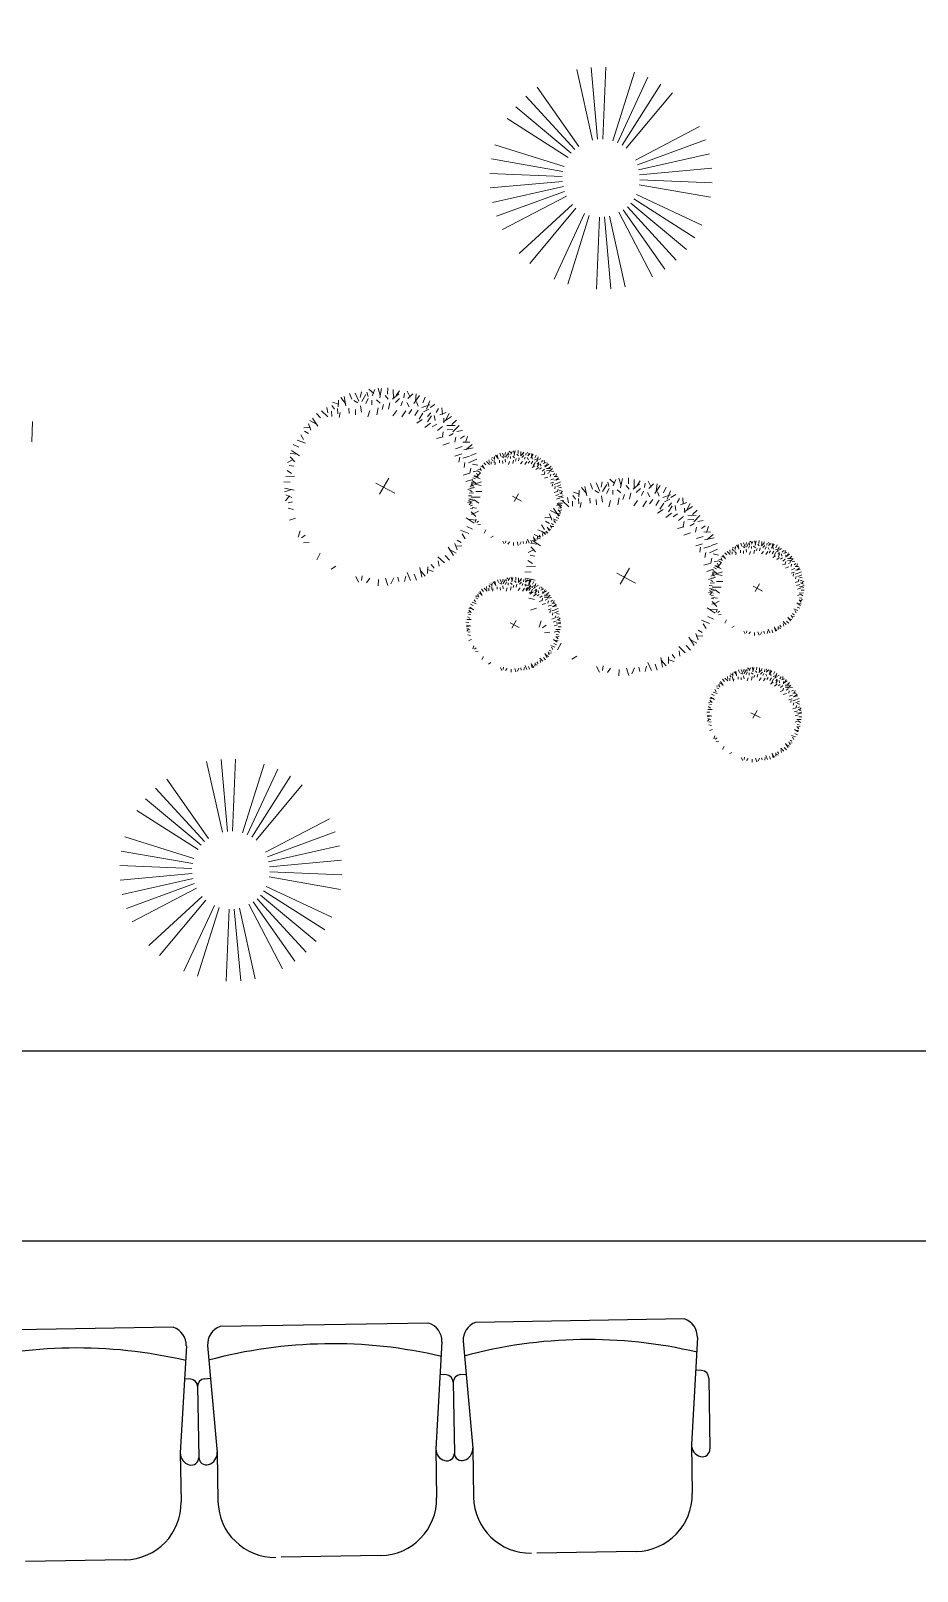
# Model space of a CAD drawing. Header units: millimetres. Extents: x 111 to 1506, y 14 to 566.
# Drawn here: x 227.137 to 229.471, y 227.094 to 231.15 of the extents above; entities that cross this region are included whole.
import ezdxf

# ---------------------------------------------------------------- set-up
doc = ezdxf.new("R2010")
doc.units = ezdxf.units.MM
doc.layers.add('1', color=8, linetype='Continuous')
for name, color, linetype, lineweight in [('ARB-CERCO', 97, 'Continuous', 5), ('ARBOLES', 78, 'Continuous', 5), ('PALMERAS114', 114, 'Continuous', 5)]:
    doc.layers.add(name, color=color, linetype=linetype, lineweight=lineweight)
doc.styles.add('ATTR', font='romans.shx', dxfattribs={"width": 0.8, "height": 2.52})

# ---------------------------------------------------------------- blocks, each defined once
blk = doc.blocks.new('M31')
for p, q in [((-1.2089, 0.61), (-1.7589, 0.61)), ((-0.5359, 0.61), (-1.0859, 0.61)), ((0.1371, 0.61), (-0.4129, 0.61)), ((0.8101, 0.61), (0.2601, 0.61)), ((1.4831, 0.61), (0.9331, 0.61)), ((-1.7924, 0.5606), (-1.7718, 0.279)), ((-1.1755, 0.5606), (-1.196, 0.279)), ((-1.1194, 0.5606), (-1.0988, 0.279)), ((-0.5024, 0.5606), (-0.523, 0.279)), ((-0.4464, 0.5606), (-0.4258, 0.279)), ((0.1706, 0.5606), (0.15, 0.279)), ((0.2266, 0.5606), (0.2472, 0.279)), ((0.8436, 0.5606), (0.823, 0.279)), ((0.8996, 0.5606), (0.9202, 0.279)), ((1.5166, 0.5606), (1.496, 0.279)), ((-1.8205, 0.4532), (-1.8205, 0.2665)), ((-1.8019, 0.4731), (-1.7861, 0.4743)), ((-1.166, 0.4731), (-1.1818, 0.4743)), ((-1.1474, 0.4532), (-1.1474, 0.2665)), ((-1.1474, 0.4532), (-1.1474, 0.2665)), ((-1.1289, 0.4731), (-1.1131, 0.4743)), ((-0.4929, 0.4731), (-0.5087, 0.4743)), ((-0.4744, 0.4532), (-0.4744, 0.2665)), ((-0.4744, 0.4532), (-0.4744, 0.2665)), ((-0.4559, 0.4731), (-0.4401, 0.4743)), ((0.1801, 0.4731), (0.1643, 0.4743)), ((0.1986, 0.4532), (0.1986, 0.2665)), ((0.1986, 0.4532), (0.1986, 0.2665)), ((0.2171, 0.4731), (0.2329, 0.4743)), ((0.8531, 0.4731), (0.8373, 0.4743)), ((0.8716, 0.4532), (0.8716, 0.2665)), ((0.8716, 0.4532), (0.8716, 0.2665)), ((0.8901, 0.4731), (0.9059, 0.4743)), ((1.5261, 0.4731), (1.5103, 0.4743)), ((1.5446, 0.4532), (1.5446, 0.2665)), ((-1.7718, 0.279), (-1.7718, 0.15)), ((-1.196, 0.279), (-1.196, 0.15)), ((-1.0988, 0.279), (-1.0988, 0.15)), ((-0.523, 0.279), (-0.523, 0.15)), ((-0.4258, 0.279), (-0.4258, 0.15)), ((0.15, 0.279), (0.15, 0.15)), ((0.2472, 0.279), (0.2472, 0.15)), ((0.823, 0.279), (0.823, 0.15)), ((0.9202, 0.279), (0.9202, 0.15)), ((1.496, 0.279), (1.496, 0.15)), ((-1.346, 0), (-1.608, 0)), ((-0.673, 0), (-0.9349, 0)), ((0, 0), (-0.2619, 0)), ((0.673, 0), (0.4111, 0)), ((1.346, 0), (1.0841, 0))]:
    blk.add_line(p, q)
for centre, radius, start, end in [((-1.7425, 0.5628), 0.05, 109.2423, 182.5404), ((-1.2254, 0.5628), 0.05, 357.4596, 70.7577), ((-1.0694, 0.5628), 0.05, 109.2423, 182.5404), ((-0.5524, 0.5628), 0.05, 357.4596, 70.7577), ((-0.3964, 0.5628), 0.05, 109.2423, 182.5404), ((0.1206, 0.5628), 0.05, 357.4596, 70.7577), ((0.2766, 0.5628), 0.05, 109.2423, 182.5404), ((0.7936, 0.5628), 0.05, 357.4596, 70.7577), ((0.9496, 0.5628), 0.05, 109.2423, 182.5404), ((1.4666, 0.5628), 0.05, 357.4596, 70.7577), ((-1.4839, -0.6935), 1.2535, 75.8346, 104.1654), ((-0.8109, -0.6935), 1.2535, 75.8346, 104.1654), ((-0.1379, -0.6935), 1.2535, 75.8346, 104.1654), ((0.5351, -0.6935), 1.2535, 75.8346, 104.1654), ((1.2081, -0.6935), 1.2535, 75.8346, 104.1654), ((-1.8005, 0.4532), 0.02, 94.1812, 180), ((-1.1674, 0.4532), 0.02, 0, 85.8188), ((-1.1274, 0.4532), 0.02, 94.1812, 180), ((-0.4944, 0.4532), 0.02, 0, 85.8188), ((-0.4544, 0.4532), 0.02, 94.1812, 180), ((0.1786, 0.4532), 0.02, 0, 85.8188), ((0.2186, 0.4532), 0.02, 94.1812, 180), ((0.8516, 0.4532), 0.02, 0, 85.8188), ((0.8916, 0.4532), 0.02, 94.1812, 180), ((1.5246, 0.4532), 0.02, 0, 85.8188), ((-1.8005, 0.2665), 0.02, 180, 285.9419), ((-1.8037, 0.278), 0.0319, 285.9419, 1.8292), ((-1.1641, 0.278), 0.0319, 178.1708, 254.0581), ((-1.1674, 0.2665), 0.02, 254.0581, 0), ((-1.1274, 0.2665), 0.02, 180, 285.9419), ((-1.1307, 0.278), 0.0319, 285.9419, 1.8292), ((-0.4911, 0.278), 0.0319, 178.1708, 254.0581), ((-0.4944, 0.2665), 0.02, 254.0581, 0), ((-0.4544, 0.2665), 0.02, 180, 285.9419), ((-0.4577, 0.278), 0.0319, 285.9419, 1.8292), ((0.1819, 0.278), 0.0319, 178.1708, 254.0581), ((0.1786, 0.2665), 0.02, 254.0581, 0), ((0.2186, 0.2665), 0.02, 180, 285.9419), ((0.2153, 0.278), 0.0319, 285.9419, 1.8292), ((0.8549, 0.278), 0.0319, 178.1708, 254.0581), ((0.8516, 0.2665), 0.02, 254.0581, 0), ((0.8916, 0.2665), 0.02, 180, 285.9419), ((0.8883, 0.278), 0.0319, 285.9419, 1.8292), ((1.5279, 0.278), 0.0319, 178.1708, 254.0581), ((1.5246, 0.2665), 0.02, 254.0581, 0), ((-1.6218, 0.15), 0.15, 180, 270), ((-1.346, 0.15), 0.15, 270, 0), ((-0.9488, 0.15), 0.15, 180, 270), ((-0.673, 0.15), 0.15, 270, 0), ((-0.2758, 0.15), 0.15, 180, 270), ((0, 0.15), 0.15, 270, 0), ((0.3972, 0.15), 0.15, 180, 270), ((0.673, 0.15), 0.15, 270, 0), ((1.0702, 0.15), 0.15, 180, 270), ((1.346, 0.15), 0.15, 270, 0)]:
    blk.add_arc(centre, radius, start, end)
blk = doc.blocks.new('E1E')
at = {"layer": 'ARBOLES', "ltscale": 0.2}
for p, q in [((94.5376, 57.7708), (94.5376, 57.7708)), ((94.5622, 57.7074), (94.5397, 57.767))]:
    blk.add_line(p, q, dxfattribs=at)
blk = doc.blocks.new('A$C05551F4C')
at = {"color": 0, "linetype": 'ByBlock'}
for p, q in [((-0.0892, 0.2954), (-0.0948, 0.3098)), ((-0.0896, 0.3199), (-0.0714, 0.308)), ((-0.0692, 0.3215), (-0.0758, 0.2998)), ((-0.0594, 0.3274), (-0.0488, 0.3042)), ((-0.0497, 0.2957), (-0.0475, 0.328)), ((-0.0255, 0.3123), (-0.0274, 0.3331)), ((-0.0039, 0.3001), (-0.0083, 0.3296)), ((0.0037, 0.3114), (0.0124, 0.3277)), ((0.0297, 0.3073), (0.03, 0.3227)), ((0.0387, 0.3301), (0.051, 0.3121)), ((0.0582, 0.3237), (0.0438, 0.3062)), ((0.0663, 0.2925), (0.0807, 0.3215)), ((0.0694, 0.3255), (0.0704, 0.2999)), ((0.095, 0.2986), (0.1012, 0.3184)), ((-0.2042, 0.2614), (-0.1828, 0.2573)), ((-0.186, 0.2707), (-0.1838, 0.2481)), ((-0.1793, 0.2799), (-0.1605, 0.2625)), ((-0.1581, 0.2543), (-0.1685, 0.285)), ((-0.1422, 0.2789), (-0.1518, 0.2974)), ((-0.1175, 0.2759), (-0.1328, 0.3015)), ((-0.1148, 0.2892), (-0.113, 0.3077)), ((0.1103, 0.279), (0.1176, 0.3079)), ((0.1185, 0.2688), (0.1332, 0.2783)), ((0.1216, 0.2865), (0.136, 0.2983)), ((0.1363, 0.2555), (0.1509, 0.265)), ((0.1441, 0.2728), (0.1503, 0.2869)), ((0.1767, 0.277), (0.1567, 0.2664)), ((0.1611, 0.2904), (0.1656, 0.269)), ((0.1722, 0.2451), (0.1966, 0.2664)), ((0.1878, 0.2744), (0.1789, 0.2504)), ((-0.2371, 0.2034), (-0.2531, 0.2168)), ((-0.2158, 0.2234), (-0.2211, 0.2412)), ((-0.1945, 0.239), (-0.2052, 0.2501)), ((0.1278, 0.2451), (0.1434, 0.2504)), ((0.1562, 0.2235), (0.1709, 0.233)), ((0.1629, 0.2022), (0.1776, 0.2117)), ((0.2011, 0.2397), (0.2144, 0.2557)), ((0.2015, 0.2158), (0.2012, 0.2313)), ((0.2077, 0.2158), (0.2255, 0.2397)), ((0.2119, 0.2072), (0.2393, 0.2068)), ((0.2211, 0.2184), (0.2388, 0.2238)), ((0.2366, 0.1971), (0.2477, 0.2078)), ((0.259, 0.2068), (0.255, 0.1854)), ((-0.2877, 0.1635), (-0.2664, 0.1679)), ((0.1773, 0.1632), (0.1989, 0.1686)), ((0.1802, 0.1896), (0.1971, 0.2029)), ((0.2122, 0.1917), (0.2316, 0.1933)), ((0.2194, 0.1722), (0.2329, 0.1797)), ((0.238, 0.1512), (0.2412, 0.1673)), ((0.2683, 0.1886), (0.2458, 0.1864)), ((0.252, 0.1607), (0.2827, 0.1711)), ((0.2775, 0.1819), (0.2601, 0.1631)), ((-0.2839, 0.124), (-0.2956, 0.1383)), ((-0.2702, 0.1465), (-0.2843, 0.1527)), ((0.1982, 0.1408), (0.2209, 0.1482)), ((0.2222, 0.1343), (0.2393, 0.1382)), ((0.2342, 0.1166), (0.2547, 0.1233)), ((0.2632, 0.1339), (0.2682, 0.1486)), ((0.265, 0.1076), (0.2837, 0.1025)), ((0.27, 0.1223), (0.2956, 0.1124)), ((0.2736, 0.1201), (0.2991, 0.1354)), ((0.2766, 0.1448), (0.295, 0.1544)), ((0.2869, 0.1174), (0.3053, 0.1156)), ((-0.3229, 0.0718), (-0.2973, 0.0728)), ((0.2224, 0.0927), (0.2445, 0.0904)), ((0.2344, 0.0646), (0.2583, 0.0637)), ((0.265, 0.0868), (0.2804, 0.0892)), ((0.2753, 0.0607), (0.2838, 0.0747)), ((0.2931, 0.0918), (0.3074, 0.0974)), ((0.2934, 0.0523), (0.3257, 0.0501)), ((0.3191, 0.0718), (0.2974, 0.0784)), ((0.3251, 0.0621), (0.3018, 0.0514)), ((0.3175, 0.0922), (0.3056, 0.074)), ((-0.3088, 0.006), (-0.3251, 0.0148)), ((-0.0275, 0), (0.0346, 0)), ((-0.0009, 0.0293), (0.0013, -0.0426)), ((0.2407, 0.0111), (0.2607, 0.0014)), ((0.2548, 0.0502), (0.2721, 0.048)), ((0.2566, 0.0113), (0.2805, 0.0104)), ((0.26, 0.0294), (0.2815, 0.0287)), ((0.2858, 0.0105), (0.3017, -0.0008)), ((0.2931, 0.0358), (0.3029, 0.0479)), ((0.2955, 0.0225), (0.3163, 0.0046)), ((0.2977, 0.0065), (0.3273, 0.0109)), ((0.31, 0.0282), (0.3307, 0.03)), ((0.2423, -0.0195), (0.2645, -0.0285)), ((0.2566, -0.04), (0.2721, -0.0479)), ((0.2633, -0.018), (0.2871, -0.0189)), ((0.2787, -0.0091), (0.294, -0.0121)), ((0.2795, -0.0372), (0.2923, -0.0269)), ((0.3213, -0.0555), (0.3038, -0.0412)), ((0.305, -0.0271), (0.3203, -0.0274)), ((0.309, -0.001), (0.3254, -0.0098)), ((0.3277, -0.0361), (0.3097, -0.0484)), ((-0.3173, -0.0872), (-0.3053, -0.069)), ((-0.2928, -0.0868), (-0.3072, -0.0924)), ((0.2211, -0.1012), (0.2388, -0.1172)), ((0.2299, -0.0719), (0.2455, -0.0879)), ((0.2455, -0.0852), (0.261, -0.0799)), ((0.2544, -0.0613), (0.2743, -0.0693)), ((0.2721, -0.0879), (0.2832, -0.1039)), ((0.2854, -0.0799), (0.2987, -0.1039)), ((0.2876, -0.0666), (0.301, -0.0586)), ((0.2901, -0.0637), (0.3191, -0.0781)), ((0.2962, -0.0924), (0.3161, -0.0986)), ((0.3231, -0.0668), (0.2976, -0.0678)), ((-0.2866, -0.1125), (-0.3051, -0.1106)), ((-0.2763, -0.1398), (-0.2947, -0.1495)), ((0.21, -0.1545), (0.2277, -0.1705)), ((0.2322, -0.1438), (0.2499, -0.1598)), ((0.2499, -0.1305), (0.2655, -0.1252)), ((0.2588, -0.1039), (0.2721, -0.1119)), ((0.2747, -0.1741), (0.264, -0.1541)), ((0.2704, -0.1415), (0.2845, -0.1477)), ((0.2766, -0.1077), (0.3056, -0.1149)), ((0.2842, -0.119), (0.2959, -0.1334)), ((-0.2773, -0.1769), (-0.2599, -0.1581)), ((-0.268, -0.1836), (-0.2455, -0.1814)), ((-0.2363, -0.1921), (-0.2474, -0.2028)), ((0.1922, -0.1998), (0.2077, -0.1945)), ((0.1989, -0.1758), (0.2144, -0.1705)), ((0.2134, -0.2051), (0.2374, -0.2229)), ((0.2166, -0.1811), (0.2344, -0.1971)), ((0.2374, -0.1985), (0.2534, -0.2118)), ((0.2427, -0.1696), (0.264, -0.194)), ((0.272, -0.1851), (0.248, -0.1763)), ((0.288, -0.1585), (0.2667, -0.163)), ((-0.2208, -0.2135), (-0.2386, -0.2188)), ((-0.2075, -0.2108), (-0.2252, -0.2348)), ((-0.2008, -0.2348), (-0.2141, -0.2507)), ((-0.172, -0.2401), (-0.1964, -0.2614)), ((-0.1875, -0.2694), (-0.1786, -0.2454)), ((0.1345, -0.2477), (0.1523, -0.2637)), ((0.1545, -0.2291), (0.1722, -0.2451)), ((0.1584, -0.2493), (0.1687, -0.2801)), ((0.1795, -0.2749), (0.1608, -0.2575)), ((0.1678, -0.2104), (0.1855, -0.2264)), ((0.2045, -0.2564), (0.1831, -0.2524)), ((0.1862, -0.2657), (0.184, -0.2431)), ((0.1855, -0.2264), (0.2011, -0.2211)), ((0.1948, -0.234), (0.2054, -0.2451)), ((0.2161, -0.2184), (0.2214, -0.2362)), ((-0.1764, -0.2721), (-0.1564, -0.2614)), ((-0.1609, -0.2854), (-0.1653, -0.2641)), ((-0.1439, -0.2678), (-0.15, -0.2819)), ((-0.1214, -0.2816), (-0.1357, -0.2933)), ((-0.1101, -0.274), (-0.1173, -0.303)), ((-0.0947, -0.2936), (-0.1009, -0.3135)), ((-0.066, -0.2875), (-0.0804, -0.3165)), ((-0.0692, -0.3205), (-0.0702, -0.295)), ((-0.0579, -0.3187), (-0.0435, -0.3012)), ((-0.0385, -0.3251), (-0.0507, -0.3071)), ((-0.0295, -0.3023), (-0.0298, -0.3177)), ((-0.0034, -0.3064), (-0.0122, -0.3228)), ((0.0041, -0.2951), (0.0085, -0.3246)), ((0.0258, -0.3074), (0.0277, -0.3281)), ((0.05, -0.2907), (0.0478, -0.3231)), ((0.0597, -0.3224), (0.049, -0.2992)), ((0.0694, -0.3165), (0.076, -0.2948)), ((0.0898, -0.3149), (0.0716, -0.303)), ((0.0894, -0.2905), (0.095, -0.3048)), ((0.0968, -0.269), (0.1145, -0.285)), ((0.1151, -0.2843), (0.1132, -0.3027)), ((0.1177, -0.2709), (0.1331, -0.2965)), ((0.1424, -0.274), (0.1521, -0.2924))]:
    blk.add_line(p, q, dxfattribs=at)
blk = doc.blocks.new('EVG7')
for p, q in [((-3.91, 19.67), (-9.01, 58.4)), ((1.55, 19.67), (6.65, 58.4)), ((-11.62, 16.99), (-31.18, 50.87)), ((-9.21, 18.3), (-24.14, 54.35)), ((-6.59, 19.1), (-16.71, 56.87)), ((4.23, 19.1), (14.35, 56.87)), ((6.85, 18.3), (21.78, 54.35)), ((9.26, 16.99), (28.82, 50.87)), ((-13.82, 15.38), (-37.7, 46.51)), ((-17.84, 11.7), (-48.78, 35.44)), ((-16, 13.74), (-43.6, 41.34)), ((15.48, 11.7), (46.42, 35.44)), ((17.04, 9.43), (50.78, 28.91)), ((-20.59, 6.96), (-56.61, 21.87)), ((18.24, 6.96), (54.25, 21.87)), ((-21.61, 4.39), (-59.13, 14.44)), ((19.8, 1.68), (58.31, 6.74)), ((-22.19, -1.09), (-61.18, -1.09)), ((-22.16, -3.85), (-60.66, -8.92)), ((19.25, -6.56), (56.78, -16.62)), ((19.8, -3.85), (58.31, -8.92)), ((19.83, -1.09), (58.82, -1.09)), ((-20.59, -9.13), (-56.61, -24.05)), ((-19.4, -11.61), (-53.14, -31.09)), ((-17.84, -13.87), (-48.78, -37.61)), ((13.64, -15.91), (41.25, -43.51)), ((15.48, -13.87), (46.42, -37.61)), ((-13.82, -17.56), (-37.7, -48.69)), ((-11.62, -19.17), (-31.18, -53.05)), ((-9.21, -20.47), (-24.14, -56.52)), ((-6.59, -21.27), (-16.71, -59.04)), ((-3.91, -21.84), (-9.01, -60.57)), ((-1.18, -22.12), (-1.18, -61.09)), ((4.23, -21.27), (14.35, -59.04)), ((6.85, -20.47), (21.78, -56.52)), ((9.26, -19.17), (28.82, -53.05)), ((11.46, -17.56), (35.35, -48.69))]:
    blk.add_line(p, q)
at = {"style": 'ATTR', "width": 0.8, "flags": 9}
blk.add_attdef('ESTCODE', (0, 0), '', height=0.7, dxfattribs=at)

msp = doc.modelspace()

# ---------------------------------------------------------------- linework, layer by layer
for p, q in [((220.03519, 228.46416), (246.84184, 228.46416)), ((220.522, 227.96416), (246.88558, 227.96416))]:
    msp.add_line(p, q)

# ---------------------------------------------------------------- block references
at = {"layer": '1', "rotation": 0.9415224173067548}
msp.add_blockref('M31', (227.38523, 227.12438), dxfattribs=at)
at = {"layer": 'ARB-CERCO'}
for p, xscale, yscale, zscale, rotation in [((228.06586, 229.94854), 0.786722348914222, 0.786722348914222, 0.786722348914222, 59.94184765909385), ((228.41497, 229.91954), 0.3774895201833683, 0.3774895201833683, 0.3774895201833683, 59.94184765910946), ((228.70007, 229.71167), 0.786722348914222, 0.786722348914222, 0.786722348914222, 59.94184765909385), ((229.04918, 229.68268), 0.3774895201833683, 0.3774895201833683, 0.3774895201833683, 59.94184765910946), ((228.40877, 229.58641), 0.3774895201833683, 0.3774895201833683, 0.3774895201833683, 59.94184765910946), ((229.04299, 229.34954), 0.3774895201833683, 0.3774895201833683, 0.3774895201833683, 59.94184765910946)]:
    msp.add_blockref('A$C05551F4C', p, dxfattribs=dict(at, xscale=xscale, yscale=yscale, zscale=zscale, rotation=rotation))
at = {"layer": 'ARBOLES', "color": 0, "xscale": 0.8310831642732954, "yscale": 0.8310831642732954, "zscale": 0.8310831642732954, "rotation": 157.9147716791316}
msp.add_blockref('E1E', (317.99598, 245.01351), dxfattribs=at)
at = {"layer": 'PALMERAS114', "extrusion": (0, 0, -1), "xscale": -0.004880888891868356, "yscale": 0.004880888891718753, "zscale": -0.004880888891868356, "rotation": 294.9205878507973}
for p in [(-228.63607, 230.76976), (-227.66141, 228.94766)]:
    msp.add_blockref('EVG7', p, dxfattribs=at)

doc.saveas('drawing.dxf')
